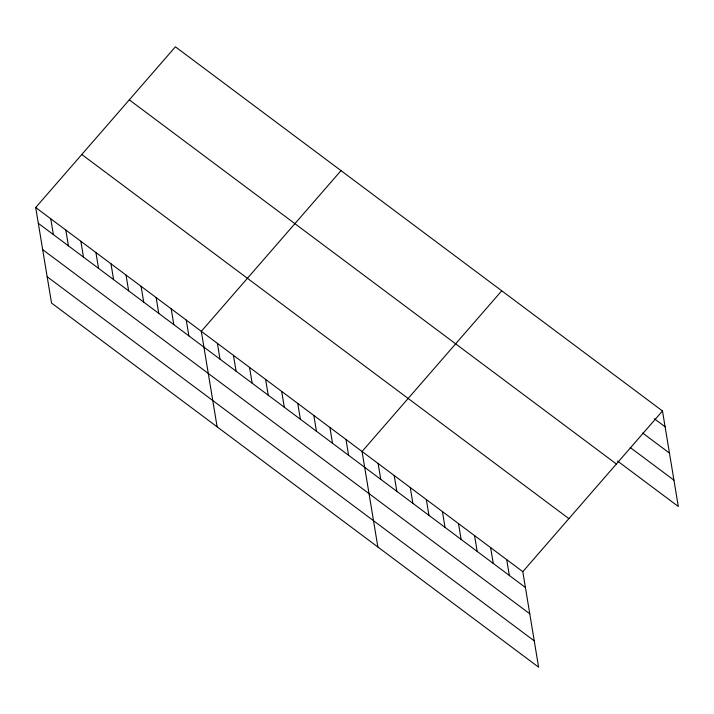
<?xml version="1.0" encoding="UTF-8"?>
<svg xmlns="http://www.w3.org/2000/svg" width="714" height="714" viewBox="0 0 714 714"><rect width="100%" height="100%" fill="white"/><g stroke="black" fill="none" stroke-linecap="round" stroke-linejoin="round"><path stroke-width="1.07" d="M35.7 207.524L522.791 571.664L538.606 667.179L51.515 303.031L35.7 207.524L175.394 46.821L662.485 410.969L678.3 506.476L617.574 461.083M341.006 170.637L201.312 331.332L217.127 426.838M501.746 290.803L362.052 451.498L377.867 547.004M522.791 571.664L662.485 410.969M654.39 418.761L665.109 426.776M642.671 433.05L669.455 453.078M630.185 447.464L673.945 480.174M129.296 99.853L616.387 464.002M81.798 154.492L568.888 518.632M38.315 223.33L525.406 587.47M42.67 249.632L529.761 613.772M47.16 276.729L534.25 640.877M506.717 559.651L509.332 575.457M490.643 547.629L493.258 563.435M474.569 535.616L477.184 551.422M458.495 523.603L461.11 539.409M442.421 511.581L445.036 527.387M426.347 499.568L428.962 515.374M410.273 487.546L412.888 503.352M394.199 475.533L396.814 491.339M378.125 463.511L380.74 479.317M345.978 439.485L348.593 455.291M329.904 427.463L332.519 443.269M313.83 415.45L316.445 431.256M297.756 403.428L300.371 419.234M281.682 391.415L284.297 407.221M265.608 379.402L268.223 395.208M249.534 367.38L252.149 383.186M233.46 355.367L236.075 371.173M217.386 343.345L220.001 359.151M186.256 320.077L188.871 335.883M171.199 308.823L173.814 324.629M156.143 297.568L158.758 313.375M141.086 286.305L143.701 302.111M126.03 275.051L128.654 290.857M110.973 263.796L113.597 279.602M95.926 252.542L98.541 268.348M80.869 241.287L83.484 257.094M65.813 230.033L68.428 245.839M50.756 218.779L53.371 234.585"/></g></svg>
